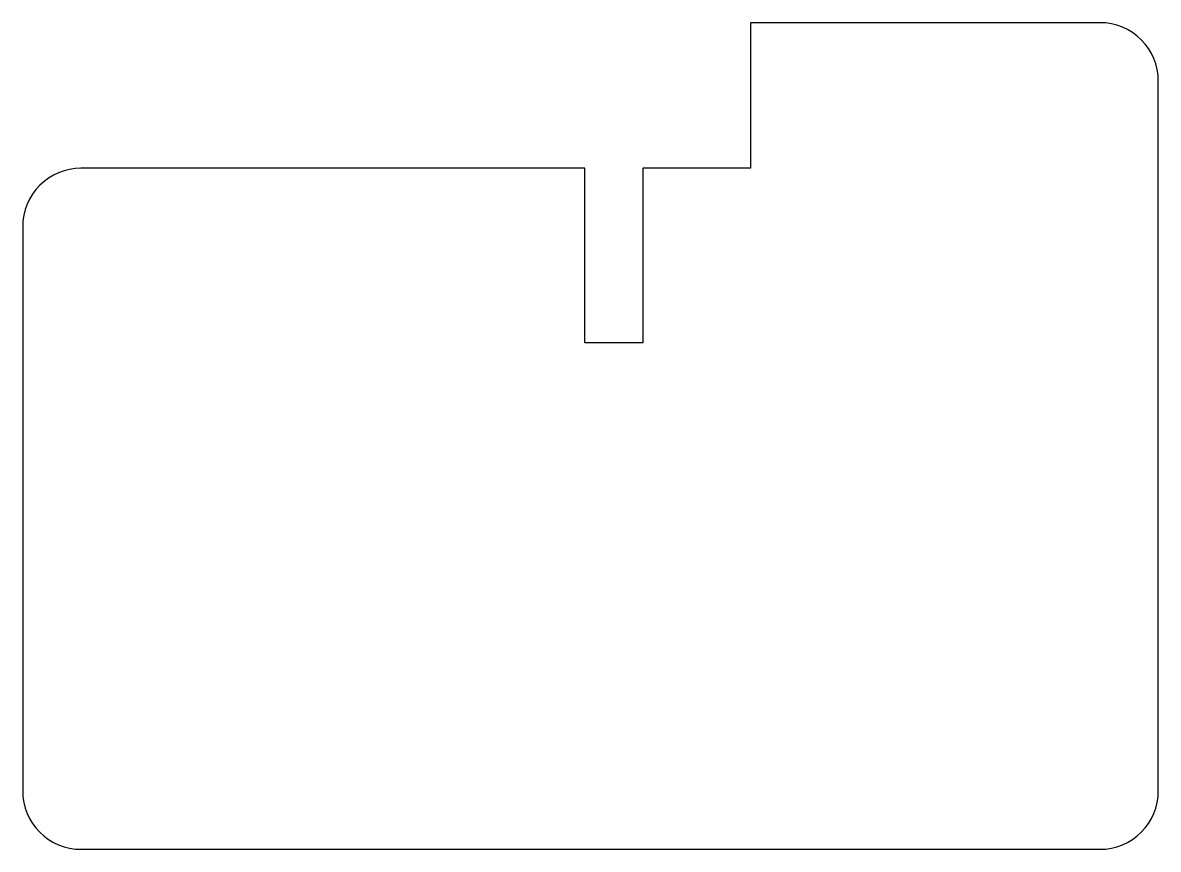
# Model space of a CAD drawing. Header units: millimetres. Extents: x -19.5 to 19.5, y -11.7 to 16.7.
import ezdxf

# ---------------------------------------------------------------- set-up
doc = ezdxf.new("R2010")
doc.units = ezdxf.units.MM

msp = doc.modelspace()

# ---------------------------------------------------------------- linework, layer by layer
msp.add_lwpolyline([(-19.5, -9.7, 0.414214), (-17.5, -11.7), (17.5, -11.7, 0.414214), (19.5, -9.7), (19.5, 14.7, 0.414214), (17.5, 16.7), (5.5, 16.7), (5.5, 11.7), (1.8, 11.7), (1.8, 5.7), (-0.2, 5.7), (-0.2, 11.7), (-17.5, 11.7, 0.414214), (-19.5, 9.7)], format="xyb", close=True)

doc.saveas('drawing.dxf')
